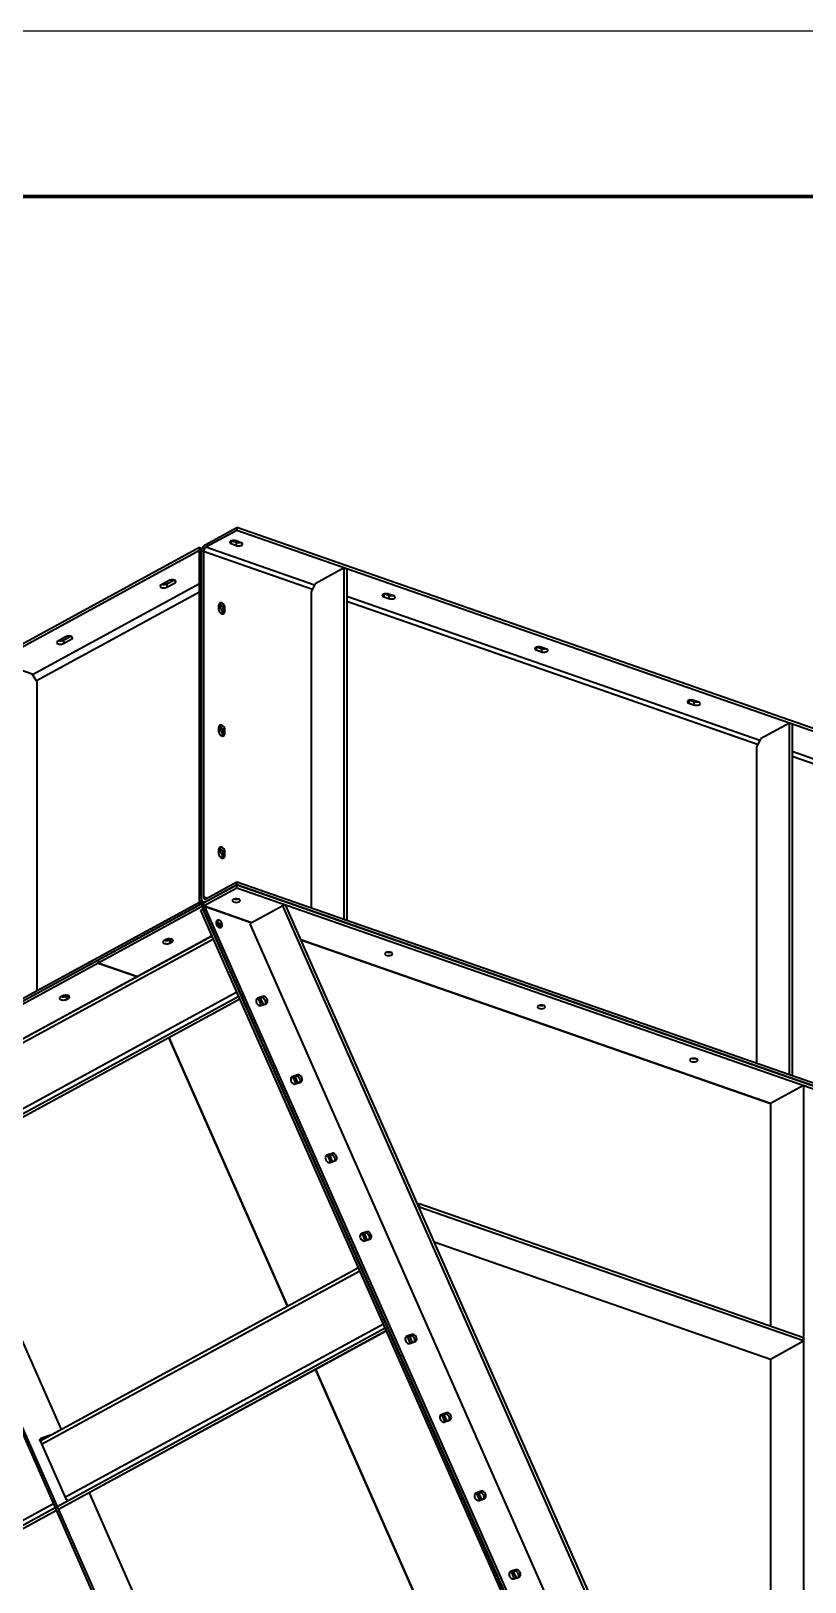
# Model space of a CAD drawing. Header units: millimetres. Extents: x 0 to 594, y 0 to 420.
# Drawn here: x 266.22 to 289.6, y 373.14 to 420 of the extents above; entities that cross this region are included whole.
import ezdxf

# ---------------------------------------------------------------- set-up
doc = ezdxf.new("R2010")
doc.units = ezdxf.units.MM

msp = doc.modelspace()

# ---------------------------------------------------------------- linework, layer by layer
at = {"color": 1, "lineweight": 35}
for p, q in [((271.501, 404.49), (272.438, 405)), ((272.438, 404.91), (271.501, 404.4)), ((272.438, 405), (272.438, 404.91)), ((319.352, 388.645), (272.438, 405)), ((319.352, 388.555), (272.438, 404.91)), ((271.412, 404.389), (271.431, 404.421)), ((271.431, 404.421), (271.453, 404.45)), ((271.453, 404.45), (271.476, 404.473)), ((271.476, 404.473), (271.501, 404.49)), ((272.229, 404.567), (272.224, 404.552)), ((272.224, 404.552), (272.227, 404.54)), ((272.227, 404.54), (272.236, 404.529)), ((272.242, 404.58), (272.229, 404.567)), ((272.236, 404.529), (272.25, 404.519)), ((272.264, 404.591), (272.242, 404.58)), ((272.25, 404.519), (272.269, 404.511)), ((272.292, 404.599), (272.264, 404.591)), ((272.269, 404.593), (272.269, 404.511)), ((272.269, 404.511), (272.425, 404.457)), ((272.425, 404.547), (272.282, 404.597)), ((272.324, 404.604), (272.292, 404.599)), ((272.357, 404.604), (272.324, 404.604)), ((272.39, 404.6), (272.357, 404.604)), ((272.419, 404.593), (272.39, 404.6)), ((272.575, 404.538), (272.419, 404.593)), ((272.457, 404.539), (272.425, 404.547)), ((272.425, 404.547), (272.425, 404.457)), ((272.425, 404.457), (272.454, 404.449)), ((272.454, 404.449), (272.486, 404.446)), ((272.492, 404.535), (272.457, 404.539)), ((272.486, 404.446), (272.52, 404.446)), ((272.529, 404.537), (272.492, 404.535)), ((272.52, 404.446), (272.552, 404.45)), ((272.562, 404.543), (272.529, 404.537)), ((272.552, 404.45), (272.58, 404.459)), ((272.594, 404.53), (272.575, 404.538)), ((272.58, 404.459), (272.602, 404.47)), ((272.608, 404.52), (272.594, 404.53)), ((272.602, 404.47), (272.615, 404.483)), ((272.617, 404.509), (272.608, 404.52)), ((272.615, 404.483), (272.62, 404.498)), ((272.62, 404.498), (272.617, 404.509)), ((271.313, 404.393), (240.205, 387.448)), ((271.313, 404.302), (240.205, 387.358)), ((271.313, 404.302), (271.313, 404.393)), ((271.313, 404.393), (271.4, 404.362)), ((271.315, 404.302), (271.313, 404.302)), ((271.314, 404.302), (271.376, 404.336)), ((271.314, 393.683), (271.314, 404.302)), ((271.376, 404.336), (271.389, 404.331)), ((271.376, 404.336), (271.376, 404.263)), ((271.376, 404.242), (271.378, 404.278)), ((271.376, 393.801), (271.376, 404.242)), ((271.378, 404.278), (271.385, 404.316)), ((271.385, 404.316), (271.397, 404.353)), ((271.397, 404.353), (271.412, 404.389)), ((271.443, 404.313), (271.438, 404.276)), ((271.438, 404.276), (271.438, 393.835)), ((274.725, 403.13), (271.438, 404.276)), ((271.456, 404.349), (271.443, 404.313)), ((271.477, 404.38), (271.456, 404.349)), ((271.501, 404.4), (271.477, 404.38)), ((274.787, 403.254), (271.501, 404.4)), ((275.686, 403.778), (274.811, 403.301)), ((275.686, 393.157), (275.686, 403.778)), ((275.686, 403.778), (275.764, 403.75)), ((275.764, 403.75), (275.764, 393.13)), ((271.314, 403.299), (266.268, 400.55)), ((271.314, 403.043), (266.393, 400.362)), ((270.123, 403.245), (270.116, 403.228)), ((270.116, 403.228), (270.122, 403.212)), ((270.122, 403.212), (270.138, 403.197)), ((270.143, 403.26), (270.123, 403.245)), ((270.138, 403.197), (270.164, 403.186)), ((270.393, 403.397), (270.143, 403.26)), ((270.164, 403.186), (270.197, 403.178)), ((270.21, 403.267), (270.169, 403.275)), ((270.197, 403.178), (270.233, 403.175)), ((270.254, 403.266), (270.21, 403.267)), ((270.233, 403.175), (270.269, 403.177)), ((270.296, 403.272), (270.254, 403.266)), ((270.269, 403.177), (270.303, 403.184)), ((270.33, 403.285), (270.296, 403.272)), ((270.303, 403.184), (270.33, 403.195)), ((270.554, 403.407), (270.33, 403.285)), ((270.33, 403.195), (270.58, 403.331)), ((270.33, 403.285), (270.33, 403.195)), ((270.42, 403.407), (270.393, 403.397)), ((270.453, 403.414), (270.42, 403.407)), ((270.49, 403.416), (270.453, 403.414)), ((270.526, 403.413), (270.49, 403.416)), ((270.558, 403.406), (270.526, 403.413)), ((270.584, 403.394), (270.558, 403.406)), ((270.58, 403.397), (270.58, 403.331)), ((270.58, 403.331), (270.599, 403.347)), ((270.601, 403.38), (270.584, 403.394)), ((270.599, 403.347), (270.606, 403.364)), ((270.606, 403.364), (270.601, 403.38)), ((274.811, 403.301), (274.686, 403.053)), ((274.686, 403.053), (274.686, 393.505)), ((271.893, 402.665), (271.891, 402.642)), ((271.97, 402.618), (271.891, 402.646)), ((271.891, 402.642), (271.891, 402.534)), ((271.891, 402.59), (271.907, 402.584)), ((271.901, 402.686), (271.893, 402.665)), ((271.912, 402.702), (271.901, 402.686)), ((271.901, 402.687), (271.922, 402.683)), ((271.907, 402.584), (271.97, 402.618)), ((271.907, 402.584), (271.931, 402.572)), ((271.927, 402.714), (271.912, 402.702)), ((271.922, 402.683), (271.943, 402.673)), ((271.95, 402.721), (271.927, 402.714)), ((271.931, 402.572), (271.953, 402.554)), ((271.943, 402.673), (271.963, 402.658)), ((271.975, 402.72), (271.95, 402.721)), ((271.953, 402.554), (271.972, 402.531)), ((271.963, 402.658), (271.981, 402.639)), ((271.987, 402.61), (271.97, 402.618)), ((272.001, 402.709), (271.975, 402.72)), ((271.981, 402.639), (271.995, 402.617)), ((272.004, 402.599), (271.987, 402.61)), ((271.995, 402.617), (272.007, 402.592)), ((272.026, 402.692), (272.001, 402.709)), ((272.007, 402.592), (272.014, 402.567)), ((272.014, 402.567), (272.016, 402.542)), ((272.078, 402.576), (272.016, 402.542)), ((272.047, 402.667), (272.026, 402.692)), ((272.064, 402.638), (272.047, 402.667)), ((272.075, 402.607), (272.064, 402.638)), ((272.078, 402.576), (272.075, 402.607)), ((272.078, 402.468), (272.078, 402.576)), ((288.234, 398.566), (275.764, 402.913)), ((288.172, 398.442), (275.764, 402.767)), ((276.836, 402.96), (276.831, 402.946)), ((276.831, 402.946), (276.834, 402.934)), ((276.834, 402.934), (276.843, 402.923)), ((276.849, 402.974), (276.836, 402.96)), ((276.843, 402.923), (276.857, 402.913)), ((276.871, 402.985), (276.849, 402.974)), ((276.857, 402.913), (276.876, 402.905)), ((276.899, 402.993), (276.871, 402.985)), ((276.876, 402.987), (276.876, 402.905)), ((276.876, 402.905), (277.032, 402.851)), ((277.032, 402.941), (276.889, 402.991)), ((276.931, 402.998), (276.899, 402.993)), ((276.965, 402.998), (276.931, 402.998)), ((276.997, 402.994), (276.965, 402.998)), ((277.026, 402.987), (276.997, 402.994)), ((277.182, 402.932), (277.026, 402.987)), ((277.064, 402.933), (277.032, 402.941)), ((277.032, 402.941), (277.032, 402.851)), ((277.032, 402.851), (277.061, 402.843)), ((277.061, 402.843), (277.094, 402.84)), ((277.099, 402.929), (277.064, 402.933)), ((277.094, 402.84), (277.127, 402.84)), ((277.136, 402.931), (277.099, 402.929)), ((277.127, 402.84), (277.159, 402.844)), ((277.169, 402.937), (277.136, 402.931)), ((277.159, 402.844), (277.187, 402.853)), ((277.201, 402.924), (277.182, 402.932)), ((277.187, 402.853), (277.209, 402.864)), ((277.215, 402.914), (277.201, 402.924)), ((277.209, 402.864), (277.222, 402.877)), ((277.224, 402.903), (277.215, 402.914)), ((277.222, 402.877), (277.227, 402.892)), ((277.227, 402.892), (277.224, 402.903)), ((271.891, 402.534), (271.895, 402.503)), ((271.895, 402.503), (271.905, 402.471)), ((271.905, 402.471), (271.922, 402.443)), ((271.922, 402.443), (271.943, 402.418)), ((271.943, 402.418), (271.968, 402.4)), ((271.959, 402.406), (271.97, 402.402)), ((271.968, 402.4), (271.994, 402.39)), ((271.97, 402.402), (271.99, 402.397)), ((271.972, 402.531), (271.987, 402.504)), ((271.987, 402.504), (271.997, 402.476)), ((271.99, 402.397), (272.01, 402.398)), ((271.999, 402.421), (271.991, 402.397)), ((271.994, 402.39), (272.019, 402.388)), ((271.997, 402.476), (272.001, 402.447)), ((272.001, 402.447), (271.999, 402.421)), ((272.013, 402.41), (272.005, 402.388)), ((272.016, 402.434), (272.013, 402.41)), ((272.016, 402.542), (272.016, 402.434)), ((272.078, 402.468), (272.016, 402.434)), ((272.019, 402.388), (272.042, 402.396)), ((272.042, 402.396), (272.057, 402.407)), ((272.057, 402.407), (272.069, 402.424)), ((272.069, 402.424), (272.076, 402.445)), ((272.076, 402.445), (272.078, 402.468)), ((267.269, 401.695), (267.019, 401.559)), ((267.43, 401.706), (267.207, 401.584)), ((267.207, 401.494), (267.456, 401.63)), ((267.296, 401.706), (267.269, 401.695)), ((267.33, 401.713), (267.296, 401.706)), ((267.366, 401.715), (267.33, 401.713)), ((267.402, 401.712), (267.366, 401.715)), ((267.435, 401.704), (267.402, 401.712)), ((267.461, 401.693), (267.435, 401.704)), ((267.456, 401.695), (267.456, 401.63)), ((267.456, 401.63), (267.476, 401.645)), ((267.477, 401.678), (267.461, 401.693)), ((267.476, 401.645), (267.483, 401.662)), ((267.483, 401.662), (267.477, 401.678)), ((267, 401.544), (266.993, 401.526)), ((266.993, 401.526), (266.999, 401.511)), ((266.999, 401.511), (267.015, 401.496)), ((267.019, 401.559), (267, 401.544)), ((267.015, 401.496), (267.041, 401.485)), ((267.041, 401.485), (267.073, 401.477)), ((267.086, 401.565), (267.045, 401.573)), ((267.073, 401.477), (267.109, 401.474)), ((267.131, 401.565), (267.086, 401.565)), ((267.109, 401.474), (267.146, 401.476)), ((267.173, 401.571), (267.131, 401.565)), ((267.146, 401.476), (267.179, 401.483)), ((267.207, 401.584), (267.173, 401.571)), ((267.179, 401.483), (267.207, 401.494)), ((267.207, 401.584), (267.207, 401.494)), ((281.443, 401.354), (281.438, 401.34)), ((281.438, 401.34), (281.441, 401.328)), ((281.441, 401.328), (281.45, 401.317)), ((281.457, 401.368), (281.443, 401.354)), ((281.45, 401.317), (281.464, 401.307)), ((281.478, 401.379), (281.457, 401.368)), ((281.464, 401.307), (281.483, 401.299)), ((281.506, 401.387), (281.478, 401.379)), ((281.483, 401.381), (281.483, 401.299)), ((281.483, 401.299), (281.639, 401.245)), ((281.639, 401.335), (281.496, 401.385)), ((281.538, 401.391), (281.506, 401.387)), ((281.572, 401.392), (281.538, 401.391)), ((281.604, 401.388), (281.572, 401.392)), ((281.633, 401.381), (281.604, 401.388)), ((281.789, 401.326), (281.633, 401.381)), ((281.671, 401.327), (281.639, 401.335)), ((281.639, 401.335), (281.639, 401.245)), ((281.639, 401.245), (281.668, 401.237)), ((281.668, 401.237), (281.701, 401.233)), ((281.706, 401.323), (281.671, 401.327)), ((281.701, 401.233), (281.734, 401.234)), ((281.743, 401.325), (281.706, 401.323)), ((281.734, 401.234), (281.766, 401.238)), ((281.776, 401.331), (281.743, 401.325)), ((281.766, 401.238), (281.794, 401.246)), ((281.808, 401.318), (281.789, 401.326)), ((281.794, 401.246), (281.816, 401.258)), ((281.822, 401.308), (281.808, 401.318)), ((281.816, 401.258), (281.83, 401.271)), ((281.831, 401.297), (281.822, 401.308)), ((281.83, 401.271), (281.834, 401.285)), ((281.834, 401.285), (281.831, 401.297)), ((266.254, 400.57), (265.161, 400.951)), ((266.41, 400.336), (266.254, 400.57)), ((266.41, 391.011), (266.41, 400.336)), ((286.05, 399.748), (286.045, 399.734)), ((286.045, 399.734), (286.048, 399.722)), ((286.064, 399.762), (286.05, 399.748)), ((286.085, 399.773), (286.064, 399.762)), ((286.113, 399.781), (286.085, 399.773)), ((286.09, 399.775), (286.09, 399.693)), ((286.246, 399.729), (286.103, 399.779)), ((286.145, 399.785), (286.113, 399.781)), ((286.179, 399.786), (286.145, 399.785)), ((286.211, 399.782), (286.179, 399.786)), ((286.24, 399.775), (286.211, 399.782)), ((286.396, 399.72), (286.24, 399.775)), ((286.048, 399.722), (286.057, 399.711)), ((286.057, 399.711), (286.071, 399.701)), ((286.071, 399.701), (286.09, 399.693)), ((286.09, 399.693), (286.246, 399.639)), ((286.278, 399.721), (286.246, 399.729)), ((286.246, 399.729), (286.246, 399.639)), ((286.246, 399.639), (286.275, 399.631)), ((286.275, 399.631), (286.308, 399.627)), ((286.314, 399.717), (286.278, 399.721)), ((286.308, 399.627), (286.341, 399.628)), ((286.35, 399.719), (286.314, 399.717)), ((286.341, 399.628), (286.373, 399.632)), ((286.384, 399.725), (286.35, 399.719)), ((286.373, 399.632), (286.401, 399.64)), ((286.415, 399.712), (286.396, 399.72)), ((286.401, 399.64), (286.423, 399.652)), ((286.43, 399.702), (286.415, 399.712)), ((286.423, 399.652), (286.437, 399.665)), ((286.438, 399.691), (286.43, 399.702)), ((286.437, 399.665), (286.441, 399.679)), ((286.441, 399.679), (286.438, 399.691)), ((271.893, 398.975), (271.891, 398.951)), ((271.97, 398.928), (271.891, 398.955)), ((271.891, 398.951), (271.891, 398.843)), ((271.891, 398.899), (271.907, 398.894)), ((271.891, 398.843), (271.895, 398.812)), ((271.901, 398.996), (271.893, 398.975)), ((271.895, 398.812), (271.905, 398.781)), ((271.912, 399.012), (271.901, 398.996)), ((271.901, 398.997), (271.922, 398.993)), ((271.907, 398.894), (271.97, 398.928)), ((271.907, 398.894), (271.931, 398.882)), ((271.927, 399.024), (271.912, 399.012)), ((271.922, 398.993), (271.943, 398.983)), ((271.95, 399.031), (271.927, 399.024)), ((271.931, 398.882), (271.953, 398.864)), ((271.943, 398.983), (271.963, 398.968)), ((271.975, 399.029), (271.95, 399.031)), ((271.953, 398.864), (271.972, 398.841)), ((271.963, 398.968), (271.981, 398.949)), ((271.987, 398.92), (271.97, 398.928)), ((271.972, 398.841), (271.987, 398.814)), ((272.001, 399.019), (271.975, 399.029)), ((271.981, 398.949), (271.995, 398.926)), ((272.004, 398.908), (271.987, 398.92)), ((271.987, 398.814), (271.997, 398.785)), ((271.995, 398.926), (272.007, 398.902)), ((272.026, 399.001), (272.001, 399.019)), ((272.007, 398.902), (272.014, 398.877)), ((272.014, 398.877), (272.016, 398.852)), ((272.078, 398.886), (272.016, 398.852)), ((272.016, 398.852), (272.016, 398.744)), ((272.047, 398.977), (272.026, 399.001)), ((272.064, 398.948), (272.047, 398.977)), ((272.075, 398.917), (272.064, 398.948)), ((272.078, 398.886), (272.075, 398.917)), ((272.078, 398.778), (272.078, 398.886)), ((289.133, 399.09), (288.258, 398.614)), ((289.133, 388.469), (289.133, 399.09)), ((289.133, 399.09), (289.211, 399.063)), ((289.211, 399.063), (289.211, 388.442)), ((271.905, 398.781), (271.922, 398.752)), ((271.922, 398.752), (271.943, 398.728)), ((271.943, 398.728), (271.968, 398.71)), ((271.959, 398.715), (271.97, 398.712)), ((271.968, 398.71), (271.994, 398.7)), ((271.97, 398.712), (271.99, 398.707)), ((271.99, 398.707), (272.01, 398.708)), ((271.999, 398.73), (271.991, 398.707)), ((271.994, 398.7), (272.019, 398.698)), ((271.997, 398.785), (272.001, 398.757)), ((272.001, 398.757), (271.999, 398.73)), ((272.013, 398.719), (272.005, 398.698)), ((272.016, 398.744), (272.013, 398.719)), ((272.078, 398.778), (272.016, 398.744)), ((272.019, 398.698), (272.042, 398.705)), ((272.042, 398.705), (272.057, 398.717)), ((272.057, 398.717), (272.069, 398.734)), ((272.069, 398.734), (272.076, 398.754)), ((272.076, 398.754), (272.078, 398.778)), ((288.258, 398.614), (288.133, 398.366)), ((288.133, 398.366), (288.133, 388.818)), ((301.681, 393.879), (289.211, 398.226)), ((301.618, 393.755), (289.211, 398.08)), ((271.893, 395.285), (271.891, 395.261)), ((271.97, 395.237), (271.891, 395.265)), ((271.891, 395.261), (271.891, 395.153)), ((271.891, 395.209), (271.907, 395.203)), ((271.891, 395.153), (271.895, 395.122)), ((271.901, 395.305), (271.893, 395.285)), ((271.895, 395.122), (271.905, 395.091)), ((271.912, 395.322), (271.901, 395.305)), ((271.901, 395.307), (271.922, 395.302)), ((271.905, 395.091), (271.922, 395.062)), ((271.907, 395.203), (271.97, 395.237)), ((271.907, 395.203), (271.931, 395.192)), ((271.927, 395.334), (271.912, 395.322)), ((271.922, 395.302), (271.943, 395.292)), ((271.922, 395.062), (271.943, 395.038)), ((271.95, 395.341), (271.927, 395.334)), ((271.931, 395.192), (271.953, 395.174)), ((271.943, 395.292), (271.963, 395.277)), ((271.975, 395.339), (271.95, 395.341)), ((271.953, 395.174), (271.972, 395.15)), ((271.963, 395.277), (271.981, 395.258)), ((271.987, 395.23), (271.97, 395.237)), ((271.972, 395.15), (271.987, 395.124)), ((272.001, 395.329), (271.975, 395.339)), ((271.981, 395.258), (271.995, 395.236)), ((272.004, 395.218), (271.987, 395.23)), ((271.987, 395.124), (271.997, 395.095)), ((271.995, 395.236), (272.007, 395.212)), ((271.997, 395.095), (272.001, 395.067)), ((272.001, 395.067), (271.999, 395.04)), ((272.026, 395.311), (272.001, 395.329)), ((272.007, 395.212), (272.014, 395.187)), ((272.016, 395.054), (272.013, 395.029)), ((272.014, 395.187), (272.016, 395.162)), ((272.078, 395.196), (272.016, 395.162)), ((272.016, 395.162), (272.016, 395.054)), ((272.078, 395.088), (272.016, 395.054)), ((272.047, 395.287), (272.026, 395.311)), ((272.064, 395.258), (272.047, 395.287)), ((272.075, 395.227), (272.064, 395.258)), ((272.069, 395.043), (272.076, 395.064)), ((272.078, 395.196), (272.075, 395.227)), ((272.076, 395.064), (272.078, 395.088)), ((272.078, 395.088), (272.078, 395.196)), ((271.943, 395.038), (271.968, 395.02)), ((271.959, 395.025), (271.97, 395.021)), ((271.968, 395.02), (271.994, 395.01)), ((271.97, 395.021), (271.99, 395.017)), ((271.99, 395.017), (272.01, 395.018)), ((271.999, 395.04), (271.991, 395.017)), ((271.994, 395.01), (272.019, 395.008)), ((272.013, 395.029), (272.005, 395.008)), ((272.019, 395.008), (272.042, 395.015)), ((272.042, 395.015), (272.057, 395.027)), ((272.057, 395.027), (272.069, 395.043)), ((271.438, 393.655), (272.438, 394.199)), ((271.501, 393.779), (272.438, 394.289)), ((272.438, 394.199), (271.501, 393.689)), ((272.438, 394.289), (319.352, 377.935)), ((272.438, 394.199), (272.438, 394.289)), ((272.438, 394.199), (319.352, 377.845)), ((272.438, 394.109), (272.438, 394.199)), ((319.352, 377.845), (272.438, 394.199)), ((240.205, 376.737), (271.313, 393.682)), ((271.313, 393.592), (271.313, 393.682)), ((271.313, 393.682), (271.438, 393.638)), ((271.314, 393.683), (271.376, 393.718)), ((271.438, 393.64), (271.314, 393.683)), ((271.38, 393.758), (271.376, 393.801)), ((271.376, 393.78), (271.376, 393.718)), ((271.376, 393.718), (271.398, 393.71)), ((271.391, 393.722), (271.38, 393.758)), ((271.41, 393.695), (271.391, 393.722)), ((271.435, 393.68), (271.41, 393.695)), ((271.45, 393.677), (271.435, 393.68)), ((271.465, 393.669), (271.435, 393.68)), ((271.438, 393.565), (272.438, 394.109)), ((271.438, 393.835), (271.44, 393.813)), ((271.539, 393.8), (271.438, 393.835)), ((271.438, 393.565), (271.438, 393.655)), ((271.44, 393.813), (271.446, 393.795)), ((271.446, 393.795), (271.455, 393.782)), ((271.466, 393.677), (271.45, 393.677)), ((271.455, 393.782), (271.468, 393.774)), ((271.483, 393.681), (271.466, 393.677)), ((271.468, 393.774), (271.483, 393.773)), ((271.483, 393.773), (271.501, 393.779)), ((271.501, 393.689), (271.483, 393.681)), ((272.307, 393.739), (272.302, 393.724)), ((272.302, 393.724), (272.304, 393.714)), ((272.304, 393.714), (272.311, 393.704)), ((272.32, 393.752), (272.307, 393.739)), ((272.311, 393.704), (272.337, 393.687)), ((272.342, 393.763), (272.32, 393.752)), ((272.337, 393.687), (272.376, 393.676)), ((272.37, 393.771), (272.342, 393.763)), ((272.39, 393.764), (272.361, 393.769)), ((272.402, 393.776), (272.37, 393.771)), ((272.376, 393.676), (272.422, 393.672)), ((272.422, 393.762), (272.39, 393.764)), ((272.436, 393.776), (272.402, 393.776)), ((272.454, 393.764), (272.422, 393.762)), ((272.422, 393.672), (272.468, 393.676)), ((272.468, 393.772), (272.436, 393.776)), ((272.438, 394.109), (319.352, 377.755)), ((272.483, 393.769), (272.454, 393.764)), ((272.497, 393.765), (272.468, 393.772)), ((272.468, 393.676), (272.507, 393.687)), ((272.478, 393.768), (272.478, 393.77)), ((272.478, 393.761), (272.49, 393.767)), ((272.516, 393.757), (272.497, 393.765)), ((272.507, 393.687), (272.533, 393.704)), ((272.53, 393.747), (272.516, 393.757)), ((272.539, 393.736), (272.53, 393.747)), ((272.533, 393.704), (272.54, 393.714)), ((272.542, 393.724), (272.539, 393.736)), ((272.54, 393.714), (272.542, 393.724)), ((271.313, 393.592), (240.205, 376.647)), ((271.376, 393.626), (268.253, 391.925)), ((271.376, 393.536), (268.253, 391.835)), ((271.358, 393.423), (271.381, 393.461)), ((271.42, 393.457), (271.358, 393.423)), ((282.966, 367.108), (271.358, 393.423)), ((271.376, 393.626), (271.376, 393.536)), ((271.438, 393.605), (271.376, 393.626)), ((271.462, 393.506), (271.376, 393.536)), ((271.381, 393.461), (271.443, 393.495)), ((271.443, 393.495), (271.42, 393.457)), ((283.029, 367.142), (271.42, 393.457)), ((272.893, 393.058), (271.438, 393.565)), ((271.443, 393.495), (271.456, 393.491)), ((271.518, 393.537), (271.456, 393.503)), ((271.456, 393.413), (271.456, 393.503)), ((271.518, 393.447), (271.456, 393.413)), ((283.073, 367.077), (271.456, 393.413)), ((271.518, 393.447), (271.518, 393.537)), ((271.518, 393.537), (272.893, 393.058)), ((283.135, 367.111), (271.518, 393.447)), ((273.83, 393.568), (272.83, 393.024)), ((273.91, 393.596), (273.83, 393.568)), ((285.276, 367.621), (273.83, 393.568)), ((285.356, 367.649), (273.91, 393.596)), ((271.817, 393.079), (271.815, 393.055)), ((271.815, 393.055), (271.819, 393.024)), ((271.825, 393.1), (271.817, 393.079)), ((271.818, 393.08), (271.885, 392.926)), ((271.819, 393.024), (271.829, 392.993)), ((271.836, 393.116), (271.825, 393.1)), ((271.825, 393.101), (271.852, 393.095)), ((271.829, 392.993), (271.846, 392.964)), ((271.851, 393.128), (271.836, 393.116)), ((271.846, 392.964), (271.867, 392.94)), ((271.867, 393.134), (271.851, 393.128)), ((271.852, 393.095), (271.878, 393.079)), ((271.884, 393.135), (271.867, 393.134)), ((271.867, 392.94), (271.892, 392.922)), ((271.878, 393.079), (271.901, 393.057)), ((271.902, 393.133), (271.884, 393.135)), ((271.892, 392.922), (271.918, 392.912)), ((271.9, 392.918), (271.939, 392.939)), ((271.901, 393.057), (271.92, 393.029)), ((271.92, 393.126), (271.902, 393.133)), ((271.937, 392.985), (271.91, 393.045)), ((271.918, 392.912), (271.943, 392.91)), ((271.938, 393.115), (271.92, 393.126)), ((271.92, 393.029), (271.933, 392.998)), ((271.938, 392.936), (271.929, 392.91)), ((271.933, 392.998), (271.939, 392.966)), ((271.955, 393.1), (271.938, 393.115)), ((271.939, 392.966), (271.938, 392.936)), ((271.943, 392.91), (271.966, 392.917)), ((271.97, 393.083), (271.955, 393.1)), ((271.966, 392.917), (271.979, 392.927)), ((271.983, 393.063), (271.97, 393.083)), ((271.979, 392.927), (271.99, 392.941)), ((271.992, 393.042), (271.983, 393.063)), ((271.99, 392.941), (271.998, 392.957)), ((271.999, 393.02), (271.992, 393.042)), ((271.998, 392.957), (272.002, 392.977)), ((272.002, 392.998), (271.999, 393.02)), ((272.002, 392.977), (272.002, 392.998)), ((272.83, 393.024), (284.276, 367.077)), ((275.686, 393.157), (275.764, 393.13)), ((262.076, 387.43), (271.691, 392.667)), ((262.076, 387.429), (271.692, 392.666)), ((262.119, 387.332), (271.734, 392.57)), ((270.211, 392.492), (270.204, 392.475)), ((270.204, 392.475), (270.209, 392.459)), ((270.209, 392.459), (270.226, 392.444)), ((270.23, 392.507), (270.211, 392.492)), ((270.226, 392.444), (270.252, 392.433)), ((270.305, 392.548), (270.23, 392.507)), ((270.252, 392.433), (270.284, 392.425)), ((270.297, 392.514), (270.256, 392.521)), ((270.284, 392.425), (270.32, 392.422)), ((270.293, 392.542), (270.333, 392.528)), ((270.342, 392.513), (270.297, 392.514)), ((270.332, 392.559), (270.305, 392.548)), ((270.32, 392.422), (270.357, 392.424)), ((270.366, 392.566), (270.332, 392.559)), ((270.333, 392.528), (270.333, 392.559)), ((270.333, 392.528), (270.378, 392.518)), ((270.384, 392.519), (270.342, 392.513)), ((270.357, 392.424), (270.39, 392.431)), ((270.402, 392.568), (270.366, 392.566)), ((270.418, 392.532), (270.384, 392.519)), ((270.39, 392.431), (270.418, 392.442)), ((270.439, 392.565), (270.402, 392.568)), ((270.466, 392.559), (270.418, 392.532)), ((270.418, 392.532), (270.418, 392.442)), ((270.418, 392.442), (270.492, 392.483)), ((270.471, 392.557), (270.439, 392.565)), ((270.497, 392.546), (270.471, 392.557)), ((270.492, 392.548), (270.492, 392.483)), ((270.492, 392.483), (270.512, 392.498)), ((270.513, 392.531), (270.497, 392.546)), ((270.512, 392.498), (270.519, 392.515)), ((270.519, 392.515), (270.513, 392.531)), ((274.376, 392.541), (288.555, 387.598)), ((288.555, 387.598), (274.376, 392.541)), ((268.253, 391.925), (252.636, 383.418)), ((268.253, 391.835), (252.636, 383.328)), ((268.253, 391.925), (268.253, 391.835)), ((268.253, 391.925), (268.253, 391.835)), ((269.418, 391.429), (268.253, 391.835)), ((268.253, 391.835), (269.418, 391.429)), ((276.914, 392.132), (276.909, 392.118)), ((276.909, 392.118), (276.911, 392.108)), ((276.911, 392.108), (276.918, 392.098)), ((276.927, 392.146), (276.914, 392.132)), ((276.918, 392.098), (276.944, 392.081)), ((276.949, 392.157), (276.927, 392.146)), ((276.944, 392.081), (276.983, 392.07)), ((276.977, 392.165), (276.949, 392.157)), ((276.997, 392.158), (276.968, 392.163)), ((277.009, 392.17), (276.977, 392.165)), ((276.983, 392.07), (277.029, 392.066)), ((277.029, 392.156), (276.997, 392.158)), ((277.043, 392.17), (277.009, 392.17)), ((277.061, 392.158), (277.029, 392.156)), ((277.029, 392.066), (277.075, 392.07)), ((277.075, 392.166), (277.043, 392.17)), ((277.09, 392.163), (277.061, 392.158)), ((277.104, 392.159), (277.075, 392.166)), ((277.075, 392.07), (277.114, 392.081)), ((277.085, 392.162), (277.085, 392.164)), ((277.085, 392.155), (277.097, 392.161)), ((277.123, 392.151), (277.104, 392.159)), ((277.114, 392.081), (277.14, 392.098)), ((277.137, 392.141), (277.123, 392.151)), ((277.146, 392.13), (277.137, 392.141)), ((277.14, 392.098), (277.147, 392.108)), ((277.149, 392.118), (277.146, 392.13)), ((277.147, 392.108), (277.149, 392.118)), ((262.594, 385.45), (272.496, 390.843)), ((262.826, 385.728), (272.442, 390.965)), ((267.182, 390.847), (267.107, 390.806)), ((267.17, 390.84), (267.21, 390.827)), ((267.209, 390.858), (267.182, 390.847)), ((267.242, 390.864), (267.209, 390.858)), ((267.21, 390.827), (267.21, 390.858)), ((267.279, 390.866), (267.242, 390.864)), ((267.294, 390.831), (267.26, 390.818)), ((267.315, 390.863), (267.279, 390.866)), ((267.343, 390.857), (267.294, 390.831)), ((267.294, 390.831), (267.294, 390.741)), ((267.348, 390.856), (267.315, 390.863)), ((267.373, 390.844), (267.348, 390.856)), ((267.369, 390.847), (267.369, 390.781)), ((267.39, 390.83), (267.373, 390.844)), ((267.395, 390.814), (267.39, 390.83)), ((273.244, 390.832), (273.228, 390.829)), ((273.261, 390.832), (273.244, 390.832)), ((273.279, 390.827), (273.261, 390.832)), ((262.631, 385.367), (272.532, 390.761)), ((262.631, 385.367), (272.533, 390.76)), ((267.087, 390.791), (267.08, 390.773)), ((267.08, 390.773), (267.086, 390.757)), ((267.086, 390.757), (267.102, 390.743)), ((267.107, 390.806), (267.087, 390.791)), ((267.102, 390.743), (267.128, 390.731)), ((267.128, 390.731), (267.161, 390.724)), ((267.174, 390.812), (267.133, 390.82)), ((267.161, 390.724), (267.197, 390.721)), ((267.218, 390.812), (267.174, 390.812)), ((267.197, 390.721), (267.233, 390.723)), ((267.21, 390.827), (267.255, 390.817)), ((267.26, 390.818), (267.218, 390.812)), ((267.233, 390.723), (267.267, 390.73)), ((267.267, 390.73), (267.294, 390.741)), ((267.294, 390.741), (267.369, 390.781)), ((267.369, 390.781), (267.389, 390.797)), ((267.389, 390.797), (267.395, 390.814)), ((273.023, 390.713), (273.022, 390.693)), ((273.022, 390.693), (273.024, 390.672)), ((273.027, 390.732), (273.023, 390.713)), ((273.024, 390.672), (273.038, 390.63)), ((273.035, 390.747), (273.027, 390.732)), ((273.045, 390.76), (273.035, 390.747)), ((273.037, 390.751), (273.166, 390.795)), ((273.038, 390.63), (273.063, 390.593)), ((273.058, 390.77), (273.045, 390.76)), ((273.05, 390.764), (273.067, 390.774)), ((273.067, 390.774), (273.058, 390.77)), ((273.063, 390.593), (273.096, 390.566)), ((273.228, 390.829), (273.067, 390.774)), ((273.082, 390.766), (273.095, 390.743)), ((273.095, 390.743), (273.157, 390.777)), ((273.095, 390.743), (273.176, 390.559)), ((273.096, 390.566), (273.113, 390.557)), ((273.113, 390.557), (273.131, 390.553)), ((273.131, 390.553), (273.148, 390.552)), ((273.148, 390.552), (273.164, 390.555)), ((273.157, 390.777), (273.151, 390.79)), ((273.243, 390.582), (273.157, 390.777)), ((273.164, 390.555), (273.325, 390.61)), ((273.166, 390.795), (273.228, 390.829)), ((273.166, 390.795), (273.18, 390.798)), ((273.18, 390.798), (273.195, 390.798)), ((273.195, 390.798), (273.226, 390.788)), ((273.226, 390.788), (273.256, 390.767)), ((273.256, 390.767), (273.281, 390.737)), ((273.296, 390.818), (273.279, 390.827)), ((273.281, 390.737), (273.299, 390.701)), ((273.305, 390.628), (273.292, 390.599)), ((273.329, 390.791), (273.296, 390.818)), ((273.299, 390.701), (273.307, 390.663)), ((273.307, 390.663), (273.305, 390.628)), ((273.325, 390.61), (273.334, 390.614)), ((273.354, 390.754), (273.329, 390.791)), ((273.334, 390.614), (273.347, 390.624)), ((273.347, 390.624), (273.357, 390.637)), ((273.368, 390.712), (273.354, 390.754)), ((273.357, 390.637), (273.364, 390.652)), ((273.364, 390.652), (273.369, 390.671)), ((273.37, 390.691), (273.368, 390.712)), ((273.369, 390.671), (273.37, 390.691)), ((281.521, 390.526), (281.516, 390.512)), ((281.516, 390.512), (281.518, 390.502)), ((281.518, 390.502), (281.525, 390.492)), ((281.535, 390.54), (281.521, 390.526)), ((281.525, 390.492), (281.551, 390.475)), ((281.556, 390.551), (281.535, 390.54)), ((281.551, 390.475), (281.59, 390.464)), ((281.584, 390.559), (281.556, 390.551)), ((281.605, 390.551), (281.575, 390.557)), ((281.616, 390.563), (281.584, 390.559)), ((281.59, 390.464), (281.636, 390.46)), ((281.636, 390.55), (281.605, 390.551)), ((281.65, 390.564), (281.616, 390.563)), ((281.668, 390.551), (281.636, 390.55)), ((281.636, 390.46), (281.682, 390.464)), ((281.682, 390.56), (281.65, 390.564)), ((281.697, 390.557), (281.668, 390.551)), ((281.711, 390.553), (281.682, 390.56)), ((281.682, 390.464), (281.721, 390.475)), ((281.692, 390.556), (281.692, 390.558)), ((281.692, 390.549), (281.704, 390.555)), ((281.73, 390.544), (281.711, 390.553)), ((281.721, 390.475), (281.747, 390.492)), ((281.744, 390.535), (281.73, 390.544)), ((281.753, 390.524), (281.744, 390.535)), ((281.747, 390.492), (281.754, 390.502)), ((281.756, 390.512), (281.753, 390.524)), ((281.754, 390.502), (281.756, 390.512)), ((273.974, 381.472), (270.391, 389.594)), ((270.391, 389.594), (273.974, 381.472)), ((286.223, 388.957), (286.191, 388.953)), ((286.257, 388.958), (286.223, 388.957)), ((286.289, 388.954), (286.257, 388.958)), ((286.128, 388.92), (286.123, 388.906)), ((286.123, 388.906), (286.126, 388.896)), ((286.126, 388.896), (286.132, 388.886)), ((286.142, 388.934), (286.128, 388.92)), ((286.132, 388.886), (286.158, 388.869)), ((286.163, 388.945), (286.142, 388.934)), ((286.158, 388.869), (286.197, 388.858)), ((286.191, 388.953), (286.163, 388.945)), ((286.212, 388.945), (286.182, 388.951)), ((286.197, 388.858), (286.243, 388.854)), ((286.243, 388.944), (286.212, 388.945)), ((286.275, 388.945), (286.243, 388.944)), ((286.243, 388.854), (286.289, 388.858)), ((286.304, 388.951), (286.275, 388.945)), ((286.318, 388.947), (286.289, 388.954)), ((286.289, 388.858), (286.328, 388.869)), ((286.3, 388.95), (286.3, 388.952)), ((286.3, 388.943), (286.311, 388.949)), ((286.337, 388.938), (286.318, 388.947)), ((286.328, 388.869), (286.354, 388.886)), ((286.351, 388.928), (286.337, 388.938)), ((286.36, 388.917), (286.351, 388.928)), ((286.354, 388.886), (286.361, 388.896)), ((286.363, 388.906), (286.36, 388.917)), ((286.361, 388.896), (286.363, 388.906)), ((273.002, 361.68), (261.37, 388.05)), ((273.065, 361.714), (261.432, 388.084)), ((274.069, 388.343), (274.068, 388.323)), ((274.068, 388.323), (274.07, 388.302)), ((274.073, 388.361), (274.069, 388.343)), ((274.07, 388.302), (274.084, 388.26)), ((274.081, 388.377), (274.073, 388.361)), ((274.091, 388.39), (274.081, 388.377)), ((274.083, 388.381), (274.211, 388.425)), ((274.084, 388.26), (274.109, 388.223)), ((274.104, 388.399), (274.091, 388.39)), ((274.096, 388.394), (274.113, 388.403)), ((274.113, 388.403), (274.104, 388.399)), ((274.109, 388.223), (274.141, 388.195)), ((274.274, 388.459), (274.113, 388.403)), ((274.128, 388.396), (274.141, 388.373)), ((274.141, 388.373), (274.203, 388.407)), ((274.141, 388.373), (274.222, 388.189)), ((274.141, 388.195), (274.159, 388.187)), ((274.159, 388.187), (274.177, 388.182)), ((274.177, 388.182), (274.194, 388.181)), ((274.194, 388.181), (274.21, 388.185)), ((274.203, 388.407), (274.197, 388.42)), ((274.289, 388.212), (274.203, 388.407)), ((274.21, 388.185), (274.37, 388.24)), ((274.211, 388.425), (274.274, 388.459)), ((274.211, 388.425), (274.225, 388.428)), ((274.225, 388.428), (274.24, 388.428)), ((274.24, 388.428), (274.272, 388.418)), ((274.272, 388.418), (274.302, 388.397)), ((274.29, 388.462), (274.274, 388.459)), ((274.307, 388.461), (274.29, 388.462)), ((274.302, 388.397), (274.327, 388.367)), ((274.324, 388.456), (274.307, 388.461)), ((274.342, 388.448), (274.324, 388.456)), ((274.327, 388.367), (274.345, 388.331)), ((274.35, 388.258), (274.338, 388.229)), ((274.374, 388.421), (274.342, 388.448)), ((274.345, 388.331), (274.353, 388.293)), ((274.353, 388.293), (274.35, 388.258)), ((274.37, 388.24), (274.379, 388.244)), ((274.399, 388.383), (274.374, 388.421)), ((274.379, 388.244), (274.392, 388.253)), ((274.392, 388.253), (274.403, 388.266)), ((274.413, 388.341), (274.399, 388.383)), ((274.403, 388.266), (274.41, 388.282)), ((274.41, 388.282), (274.415, 388.3)), ((274.416, 388.32), (274.413, 388.341)), ((274.415, 388.3), (274.416, 388.32)), ((289.554, 388.142), (288.555, 387.598)), ((289.133, 388.469), (289.211, 388.442)), ((289.648, 388.11), (289.554, 388.142)), ((289.554, 388.142), (289.554, 367.207)), ((288.555, 387.598), (288.555, 380.876)), ((263.555, 385.859), (267.134, 377.746)), ((275.114, 385.973), (275.113, 385.953)), ((275.113, 385.953), (275.116, 385.932)), ((275.119, 385.991), (275.114, 385.973)), ((275.116, 385.932), (275.13, 385.89)), ((275.126, 386.007), (275.119, 385.991)), ((275.137, 386.019), (275.126, 386.007)), ((275.129, 386.01), (275.257, 386.054)), ((275.13, 385.89), (275.155, 385.852)), ((275.15, 386.029), (275.137, 386.019)), ((275.141, 386.023), (275.159, 386.033)), ((275.159, 386.033), (275.15, 386.029)), ((275.155, 385.852), (275.187, 385.825)), ((275.319, 386.088), (275.159, 386.033)), ((275.174, 386.026), (275.186, 386.002)), ((275.186, 386.002), (275.249, 386.036)), ((275.186, 386.002), (275.267, 385.818)), ((275.187, 385.825), (275.205, 385.816)), ((275.205, 385.816), (275.222, 385.812)), ((275.222, 385.812), (275.239, 385.811)), ((275.239, 385.811), (275.255, 385.814)), ((275.249, 386.036), (275.242, 386.049)), ((275.335, 385.841), (275.249, 386.036)), ((275.255, 385.814), (275.416, 385.869)), ((275.257, 386.054), (275.319, 386.088)), ((275.257, 386.054), (275.271, 386.057)), ((275.271, 386.057), (275.286, 386.057)), ((275.286, 386.057), (275.317, 386.048)), ((275.317, 386.048), (275.347, 386.026)), ((275.335, 386.091), (275.319, 386.088)), ((275.352, 386.091), (275.335, 386.091)), ((275.347, 386.026), (275.373, 385.996)), ((275.37, 386.086), (275.352, 386.091)), ((275.388, 386.077), (275.37, 386.086)), ((275.373, 385.996), (275.39, 385.96)), ((275.396, 385.887), (275.384, 385.858)), ((275.42, 386.05), (275.388, 386.077)), ((275.39, 385.96), (275.398, 385.922)), ((275.398, 385.922), (275.396, 385.887)), ((275.416, 385.869), (275.425, 385.873)), ((275.445, 386.013), (275.42, 386.05)), ((275.425, 385.873), (275.438, 385.883)), ((275.438, 385.883), (275.448, 385.896)), ((275.459, 385.971), (275.445, 386.013)), ((275.448, 385.896), (275.456, 385.912)), ((275.456, 385.912), (275.46, 385.93)), ((275.461, 385.95), (275.459, 385.971)), ((275.46, 385.93), (275.461, 385.95)), ((277.902, 384.546), (277.95, 384.573)), ((277.95, 384.465), (277.941, 384.459)), ((277.95, 384.573), (277.95, 384.465)), ((277.95, 384.573), (289.554, 380.528)), ((289.554, 380.42), (277.95, 384.465)), ((276.16, 383.602), (276.159, 383.582)), ((276.159, 383.582), (276.161, 383.561)), ((276.164, 383.62), (276.16, 383.602)), ((276.161, 383.561), (276.175, 383.519)), ((276.172, 383.636), (276.164, 383.62)), ((276.182, 383.649), (276.172, 383.636)), ((276.174, 383.64), (276.303, 383.684)), ((276.175, 383.519), (276.2, 383.482)), ((276.195, 383.659), (276.182, 383.649)), ((276.187, 383.653), (276.204, 383.663)), ((276.204, 383.663), (276.195, 383.659)), ((276.2, 383.482), (276.233, 383.455)), ((276.365, 383.718), (276.204, 383.663)), ((276.219, 383.655), (276.232, 383.632)), ((276.232, 383.632), (276.294, 383.666)), ((276.232, 383.632), (276.313, 383.448)), ((276.233, 383.455), (276.25, 383.446)), ((276.25, 383.446), (276.268, 383.441)), ((276.268, 383.441), (276.285, 383.44)), ((276.285, 383.44), (276.301, 383.444)), ((276.294, 383.666), (276.288, 383.679)), ((276.38, 383.471), (276.294, 383.666)), ((276.301, 383.444), (276.462, 383.499)), ((276.303, 383.684), (276.365, 383.718)), ((276.303, 383.684), (276.317, 383.687)), ((276.317, 383.687), (276.332, 383.687)), ((276.332, 383.687), (276.363, 383.677)), ((276.363, 383.677), (276.393, 383.656)), ((276.381, 383.721), (276.365, 383.718)), ((276.398, 383.72), (276.381, 383.721)), ((276.393, 383.656), (276.418, 383.626)), ((276.416, 383.716), (276.398, 383.72)), ((276.433, 383.707), (276.416, 383.716)), ((276.418, 383.626), (276.436, 383.59)), ((276.442, 383.517), (276.429, 383.488)), ((276.466, 383.68), (276.433, 383.707)), ((276.436, 383.59), (276.444, 383.552)), ((276.444, 383.552), (276.442, 383.517)), ((276.462, 383.499), (276.471, 383.503)), ((276.491, 383.642), (276.466, 383.68)), ((276.471, 383.503), (276.484, 383.512)), ((276.484, 383.512), (276.494, 383.525)), ((276.505, 383.6), (276.491, 383.642)), ((276.494, 383.525), (276.501, 383.541)), ((276.501, 383.541), (276.506, 383.559)), ((276.507, 383.579), (276.505, 383.6)), ((276.506, 383.559), (276.507, 383.579)), ((278.401, 383.415), (288.555, 379.875)), ((266.5, 377.401), (276.115, 382.638)), ((266.5, 377.4), (276.115, 382.638)), ((266.543, 377.304), (276.158, 382.541)), ((267.018, 375.421), (276.92, 380.814)), ((267.055, 375.339), (276.956, 380.732)), ((267.055, 375.338), (276.956, 380.731)), ((267.25, 375.699), (276.866, 380.937)), ((277.532, 380.521), (277.527, 380.502)), ((277.539, 380.536), (277.532, 380.521)), ((277.55, 380.549), (277.539, 380.536)), ((277.542, 380.54), (277.67, 380.584)), ((277.563, 380.559), (277.55, 380.549)), ((277.554, 380.553), (277.572, 380.563)), ((277.572, 380.563), (277.563, 380.559)), ((277.732, 380.618), (277.572, 380.563)), ((277.587, 380.555), (277.599, 380.532)), ((277.599, 380.532), (277.662, 380.566)), ((277.599, 380.532), (277.68, 380.348)), ((277.662, 380.566), (277.655, 380.579)), ((277.748, 380.371), (277.662, 380.566)), ((277.67, 380.584), (277.732, 380.618)), ((277.67, 380.584), (277.684, 380.587)), ((277.684, 380.587), (277.699, 380.587)), ((277.699, 380.587), (277.731, 380.577)), ((277.731, 380.577), (277.76, 380.556)), ((277.748, 380.621), (277.732, 380.618)), ((277.765, 380.62), (277.748, 380.621)), ((277.76, 380.556), (277.786, 380.526)), ((277.783, 380.616), (277.765, 380.62)), ((277.801, 380.607), (277.783, 380.616)), ((277.786, 380.526), (277.803, 380.49)), ((277.833, 380.58), (277.801, 380.607)), ((277.858, 380.543), (277.833, 380.58)), ((277.872, 380.501), (277.858, 380.543)), ((289.554, 380.42), (289.554, 380.528)), ((277.527, 380.502), (277.526, 380.482)), ((277.526, 380.482), (277.529, 380.461)), ((277.529, 380.461), (277.543, 380.419)), ((277.543, 380.419), (277.568, 380.382)), ((277.568, 380.382), (277.6, 380.355)), ((277.6, 380.355), (277.618, 380.346)), ((277.618, 380.346), (277.635, 380.341)), ((277.635, 380.341), (277.652, 380.341)), ((277.652, 380.341), (277.668, 380.344)), ((277.668, 380.344), (277.829, 380.399)), ((277.809, 380.417), (277.797, 380.388)), ((277.803, 380.49), (277.811, 380.452)), ((277.811, 380.452), (277.809, 380.417)), ((277.829, 380.399), (277.838, 380.403)), ((277.838, 380.403), (277.851, 380.413)), ((277.851, 380.413), (277.861, 380.426)), ((277.861, 380.426), (277.869, 380.441)), ((277.869, 380.441), (277.873, 380.46)), ((277.874, 380.48), (277.872, 380.501)), ((277.873, 380.46), (277.874, 380.48)), ((288.555, 379.875), (289.554, 380.42)), ((288.555, 379.875), (288.555, 370.885)), ((278.398, 371.443), (274.815, 379.566)), ((274.815, 379.566), (278.398, 371.443)), ((278.595, 378.179), (278.585, 378.166)), ((278.587, 378.169), (278.716, 378.214)), ((278.608, 378.188), (278.595, 378.179)), ((278.6, 378.183), (278.617, 378.192)), ((278.617, 378.192), (278.608, 378.188)), ((278.778, 378.248), (278.617, 378.192)), ((278.632, 378.185), (278.645, 378.162)), ((278.645, 378.162), (278.707, 378.196)), ((278.707, 378.196), (278.701, 378.209)), ((278.793, 378.001), (278.707, 378.196)), ((278.716, 378.214), (278.778, 378.248)), ((278.716, 378.214), (278.73, 378.217)), ((278.73, 378.217), (278.745, 378.217)), ((278.745, 378.217), (278.776, 378.207)), ((278.776, 378.207), (278.806, 378.186)), ((278.794, 378.251), (278.778, 378.248)), ((278.811, 378.25), (278.794, 378.251)), ((278.806, 378.186), (278.831, 378.155)), ((278.829, 378.245), (278.811, 378.25)), ((278.846, 378.237), (278.829, 378.245)), ((278.879, 378.209), (278.846, 378.237)), ((278.904, 378.172), (278.879, 378.209)), ((278.573, 378.132), (278.572, 378.112)), ((278.572, 378.112), (278.574, 378.091)), ((278.577, 378.15), (278.573, 378.132)), ((278.574, 378.091), (278.588, 378.049)), ((278.585, 378.166), (278.577, 378.15)), ((278.588, 378.049), (278.613, 378.012)), ((278.613, 378.012), (278.646, 377.984)), ((278.645, 378.162), (278.726, 377.978)), ((278.646, 377.984), (278.663, 377.976)), ((278.663, 377.976), (278.681, 377.971)), ((278.681, 377.971), (278.698, 377.97)), ((278.698, 377.97), (278.714, 377.973)), ((278.714, 377.973), (278.875, 378.029)), ((278.831, 378.155), (278.849, 378.119)), ((278.855, 378.046), (278.842, 378.018)), ((278.849, 378.119), (278.857, 378.082)), ((278.857, 378.082), (278.855, 378.046)), ((278.875, 378.029), (278.884, 378.033)), ((278.884, 378.033), (278.897, 378.042)), ((278.897, 378.042), (278.907, 378.055)), ((278.918, 378.13), (278.904, 378.172)), ((278.907, 378.055), (278.915, 378.071)), ((278.915, 378.071), (278.919, 378.089)), ((278.92, 378.109), (278.918, 378.13)), ((278.919, 378.089), (278.92, 378.109)), ((266.494, 377.441), (266.5, 377.457)), ((266.494, 377.421), (266.494, 377.441)), ((266.5, 377.401), (266.494, 377.421)), ((266.496, 377.45), (266.752, 377.538)), ((266.5, 377.457), (266.511, 377.467)), ((266.5, 377.401), (267.272, 375.65)), ((266.516, 377.469), (266.507, 377.465)), ((266.511, 377.467), (266.516, 377.469)), ((266.815, 377.572), (266.516, 377.469)), ((279.633, 375.799), (279.761, 375.843)), ((279.824, 375.877), (279.663, 375.822)), ((279.753, 375.825), (279.747, 375.838)), ((279.761, 375.843), (279.824, 375.877)), ((279.761, 375.843), (279.775, 375.846)), ((279.775, 375.846), (279.79, 375.846)), ((279.79, 375.846), (279.822, 375.836)), ((279.822, 375.836), (279.852, 375.815)), ((279.84, 375.88), (279.824, 375.877)), ((279.857, 375.88), (279.84, 375.88)), ((279.874, 375.875), (279.857, 375.88)), ((279.892, 375.866), (279.874, 375.875)), ((279.924, 375.839), (279.892, 375.866)), ((279.949, 375.802), (279.924, 375.839)), ((259.522, 371.338), (266.956, 375.387)), ((259.754, 371.616), (266.902, 375.509)), ((267.284, 375.631), (267.272, 375.65)), ((267.301, 375.616), (267.284, 375.631)), ((267.319, 375.608), (267.301, 375.616)), ((267.336, 375.61), (267.319, 375.608)), ((267.928, 375.813), (267.979, 375.831)), ((267.979, 375.831), (271.558, 367.717)), ((279.619, 375.761), (279.618, 375.741)), ((279.618, 375.741), (279.62, 375.72)), ((279.623, 375.78), (279.619, 375.761)), ((279.62, 375.72), (279.634, 375.678)), ((279.631, 375.796), (279.623, 375.78)), ((279.641, 375.808), (279.631, 375.796)), ((279.634, 375.678), (279.659, 375.641)), ((279.654, 375.818), (279.641, 375.808)), ((279.646, 375.812), (279.663, 375.822)), ((279.663, 375.822), (279.654, 375.818)), ((279.659, 375.641), (279.691, 375.614)), ((279.678, 375.814), (279.691, 375.791)), ((279.691, 375.791), (279.753, 375.825)), ((279.691, 375.791), (279.772, 375.607)), ((279.691, 375.614), (279.709, 375.605)), ((279.709, 375.605), (279.727, 375.601)), ((279.727, 375.601), (279.744, 375.6)), ((279.744, 375.6), (279.76, 375.603)), ((279.839, 375.63), (279.753, 375.825)), ((279.76, 375.603), (279.92, 375.658)), ((279.852, 375.815), (279.877, 375.785)), ((279.877, 375.785), (279.895, 375.749)), ((279.9, 375.676), (279.888, 375.647)), ((279.895, 375.749), (279.903, 375.711)), ((279.903, 375.711), (279.9, 375.676)), ((279.92, 375.658), (279.929, 375.662)), ((279.929, 375.662), (279.942, 375.672)), ((279.942, 375.672), (279.953, 375.685)), ((279.963, 375.76), (279.949, 375.802)), ((279.953, 375.685), (279.96, 375.7)), ((279.96, 375.7), (279.965, 375.719)), ((279.966, 375.739), (279.963, 375.76)), ((279.965, 375.719), (279.966, 375.739)), ((259.558, 371.255), (266.992, 375.305)), ((259.559, 371.255), (266.993, 375.304)), ((280.869, 373.507), (280.709, 373.451)), ((280.807, 373.473), (280.869, 373.507)), ((280.885, 373.51), (280.869, 373.507)), ((280.902, 373.509), (280.885, 373.51)), ((280.92, 373.504), (280.902, 373.509)), ((280.938, 373.496), (280.92, 373.504)), ((280.97, 373.469), (280.938, 373.496)), ((280.664, 373.391), (280.663, 373.371)), ((280.663, 373.371), (280.666, 373.35)), ((280.669, 373.409), (280.664, 373.391)), ((280.666, 373.35), (280.68, 373.308)), ((280.676, 373.425), (280.669, 373.409)), ((280.687, 373.438), (280.676, 373.425)), ((280.679, 373.429), (280.807, 373.473)), ((280.68, 373.308), (280.705, 373.271)), ((280.7, 373.447), (280.687, 373.438)), ((280.691, 373.442), (280.709, 373.451)), ((280.709, 373.451), (280.7, 373.447)), ((280.705, 373.271), (280.737, 373.243)), ((280.724, 373.444), (280.736, 373.421)), ((280.736, 373.421), (280.799, 373.455)), ((280.736, 373.421), (280.817, 373.237)), ((280.737, 373.243), (280.755, 373.235)), ((280.755, 373.235), (280.772, 373.23)), ((280.772, 373.23), (280.789, 373.229)), ((280.789, 373.229), (280.805, 373.233)), ((280.799, 373.455), (280.792, 373.468)), ((280.885, 373.26), (280.799, 373.455)), ((280.805, 373.233), (280.966, 373.288)), ((280.807, 373.473), (280.821, 373.476)), ((280.821, 373.476), (280.836, 373.476)), ((280.836, 373.476), (280.867, 373.466)), ((280.867, 373.466), (280.897, 373.445)), ((280.897, 373.445), (280.923, 373.415)), ((280.923, 373.415), (280.94, 373.379)), ((280.946, 373.306), (280.934, 373.277)), ((280.94, 373.379), (280.948, 373.341)), ((280.948, 373.341), (280.946, 373.306)), ((280.966, 373.288), (280.975, 373.292)), ((280.995, 373.431), (280.97, 373.469)), ((280.975, 373.292), (280.988, 373.301)), ((280.988, 373.301), (280.998, 373.314)), ((281.009, 373.389), (280.995, 373.431)), ((280.998, 373.314), (281.006, 373.33)), ((281.006, 373.33), (281.01, 373.348)), ((281.011, 373.368), (281.009, 373.389)), ((281.01, 373.348), (281.011, 373.368))]:
    msp.add_line(p, q, dxfattribs=at)
at = {"color": 7, "lineweight": 25}
msp.add_lwpolyline([(0, 0), (594, 0), (594, 420), (0, 420)], close=True, dxfattribs=at)
at = {"color": 7, "lineweight": 70}
msp.add_lwpolyline([(20, 5), (589, 5), (589, 415), (20, 415)], close=True, dxfattribs=at)

doc.saveas('drawing.dxf')
